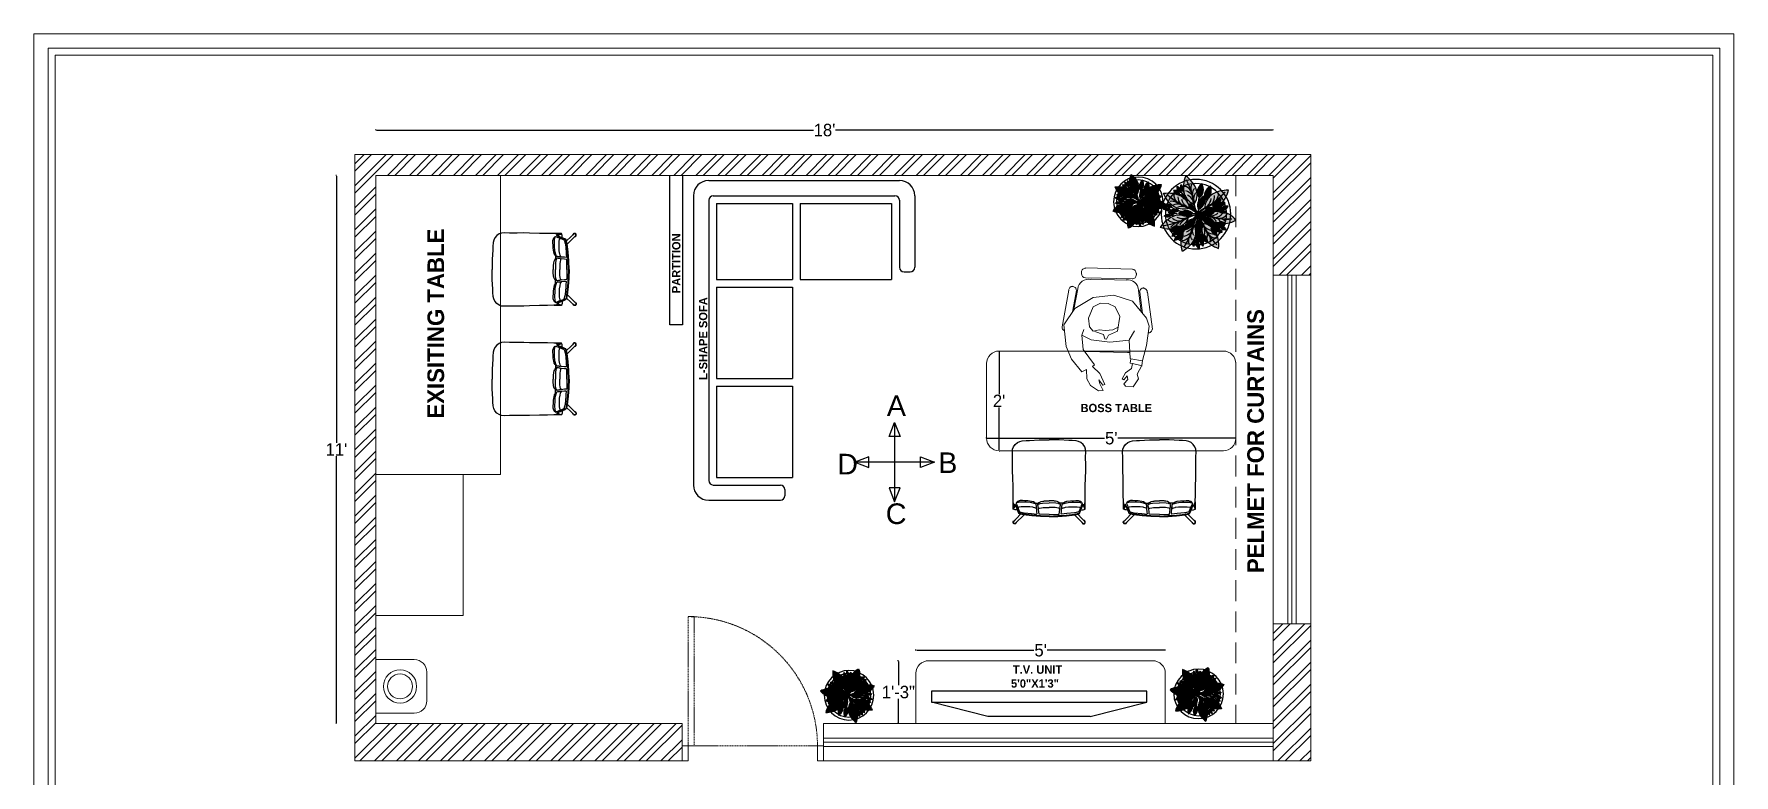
# Model space of a CAD drawing. Header units: inches. Extents: x 12792 to 19925, y -3298 to -817.
# Drawn here: x 15006.5 to 15415.6, y -2052.1 to -1873.6 of the extents above; entities that cross this region are included whole.
import ezdxf

# ---------------------------------------------------------------- set-up
doc = ezdxf.new("R2010")
doc.units = ezdxf.units.IN
doc.header["$MEASUREMENT"] = 0
for name, pattern in [('AUDIT_D_060311083008-3', [0]), ('DASHED2', [0.375, 0.25, -0.125]), ('HIDDEN', [0.375, 0.25, -0.125])]:
    doc.linetypes.add(name, pattern=pattern)
for name, color, linetype in [('A-DOOR', 251, 'AUDIT_D_060311083008-3'), ('A-Door-Frame', 1, 'Continuous'), ('A-Door-Swing', 8, 'HIDDEN'), ('line_cad-block.com', 250, 'Continuous'), ('M40-KOLTUKSUNGERI', 136, 'Continuous'), ('MESA', 7, 'Continuous'), ('PDF11_PDF_CH', 7, 'Continuous')]:
    doc.layers.add(name, color=color, linetype=linetype)
doc.layers.add('FURNI', color=140, linetype='Continuous', lineweight=18)
doc.layers.add('PDF9_TEXT', color=7, linetype='Continuous', true_color=0xdadada)
doc.styles.add('HEMI', font='stylu.ttf')
doc.styles.add('PDF Arial', font='arial.ttf')
doc.styles.get("Standard").update_dxf_attribs({"font": 'arial.ttf'})
doc.dimstyles.get("Standard").update_dxf_attribs({"dimtxt": 0.18, "dimasz": 0.18, "dimexe": 0.18, "dimexo": 0.0625, "dimgap": 0.09, "dimtad": 0, "dimtih": 1, "dimtoh": 1, "dimdec": 0, "dimzin": 0, "dimdsep": 46, "dimlunit": 4, "dimtxsty": 'Standard', "dimcen": 0.09, "dimadec": 0, "dimazin": 0, "dimtfac": 1, "dimtdec": 0, "dimtofl": 0, "dimtmove": 0, "dimatfit": 3, "dimfxl": 1, "dimtolj": 1, "dimtzin": 0, "dimarcsym": 0})

# ---------------------------------------------------------------- blocks, each defined once
blk = doc.blocks.new('yt')
at = {"ltscale": 7}
for p, q in [((3780.46, 271.64), (3783.91, 285.24)), ((3780.46, 247.03), (3783.91, 233.44))]:
    blk.add_line(p, q, dxfattribs=at)
blk.add_line((3780.46, 271.64), (3780.46, 247.03))
blk.add_lwpolyline([(3783.91, 233.44), (3783.91, 285.24), (3786.59, 285.24), (3786.59, 233.44)], close=True, dxfattribs=at)
blk = doc.blocks.new('wf')
at = {"layer": 'PDF11_PDF_CH', "lineweight": 5}
for points in [[(-7098.22, -1897.24), (-7098.22, -1897.58)], [(-7086.03, -1895.95), (-7097.27, -1896.23)], [(-7097.21, -1898.59), (-7085.97, -1898.31)], [(-7100.86, -1901.79), (-7102.04, -1910.67)], [(-7099.68, -1906.9), (-7099.01, -1901.73)], [(-7095.75, -1898.87), (-7087.27, -1898.64)], [(-7084.06, -1900.95), (-7083.16, -1906)], [(-7082.77, -1900.33), (-7082.94, -1900.39)], [(-7081.93, -1901.34), (-7080.35, -1910.11)], [(-7093.62, -1910.33), (-7092.49, -1910.84), (-7090.75, -1911.06), (-7089.23, -1910.84), (-7087.77, -1911.17), (-7086.87, -1910.11), (-7086.65, -1908.03), (-7087.77, -1905.33), (-7089.51, -1904.43), (-7091.42, -1904.49), (-7093.05, -1905.33), (-7094.18, -1907.63), (-7093.62, -1911.17), (-7091.48, -1912.13), (-7090.98, -1913.09), (-7090.58, -1913.03), (-7090.24, -1912.02), (-7088.17, -1911.23)], [(-7096.43, -1913.25), (-7097.72, -1911.12)], [(-7085.02, -1912.13), (-7085.52, -1910.78)], [(-7096.82, -1917.86), (-7099.63, -1918.31)], [(-7096.03, -1916.29), (-7086.03, -1916.06)], [(-7097.21, -1918.93), (-7099.57, -1919.49)]]:
    blk.add_lwpolyline(points, dxfattribs=at)
for points in [[(-7085.92, -1898.31, 0.414213), (-7084.96, -1897.3), (-7084.96, -1896.9)], [(-7098.95, -1901.8, 0.414213), (-7100.02, -1900.78), (-7099.85, -1900.78)], [(-7099.35, -1906.51), (-7098.67, -1901.34, -0.458817), (-7095.71, -1898.85)], [(-7082.83, -1906.51), (-7083.73, -1901.4, -0.414214), (-7082.78, -1900.39)], [(-7101.99, -1910.67, 0.414214), (-7100.98, -1911.62), (-7101.15, -1911.62)]]:
    blk.add_lwpolyline(points, format="xyb", dxfattribs=at)
blk.add_lwpolyline([(-7096.48, -1913.31), (-7091.82, -1913.87), (-7087.32, -1913.25), (-7085.02, -1912.13), (-7085.41, -1915.61), (-7088.11, -1919.27), (-7087.66, -1919.72), (-7089.4, -1921.4), (-7090.58, -1923.99), (-7090.08, -1924.16), (-7089.12, -1922.92), (-7089.35, -1923.87), (-7090.19, -1925.45), (-7089.06, -1925.56), (-7087.15, -1924.27), (-7086.25, -1922.69), (-7086.2, -1920.39), (-7085.07, -1920.95), (-7082.6, -1917.92), (-7081.31, -1914.88), (-7080.75, -1909.66), (-7083.39, -1905.72), (-7087.77, -1903.08), (-7092.77, -1902.52), (-7097.27, -1903.93), (-7100.58, -1908.03), (-7101.26, -1909.99), (-7100.64, -1914.66), (-7099.68, -1918.25), (-7099.52, -1919.43), (-7098.34, -1921.51), (-7098.67, -1922.69), (-7097.44, -1924.55), (-7095.53, -1924.44), (-7095.19, -1923.87), (-7096.14, -1922.81), (-7095.98, -1921.96), (-7095.19, -1922.92), (-7094.74, -1922.69), (-7095.53, -1921.18), (-7096.99, -1920.17), (-7097.21, -1918.93), (-7096.71, -1918.87), (-7096.88, -1917.81), (-7096.65, -1917.75)], close=True, dxfattribs=at)
for centre, radius, start, end in [((-7097.18, -1897.27), 0.983, 90.3735, 180.3735), ((-7097.18, -1897.6), 0.983, 180.9887, 270.9888), ((-7085.95, -1896.99), 0.983, 1.8072, 91.8073), ((-7099.83, -1901.82), 0.983, 91.192, 181.192), ((-7086.68, -1901.26), 2.61, 5.8667, 102.464), ((-7082.86, -1901.37), 0.983, 1.604, 91.604), ((-7081.28, -1910.19), 0.983, 295.8673, 1.5711), ((-7101.12, -1910.47), 1.15, 271.0278, 275.4764), ((-7096.12, -1912.33), 4.02, 263.3806, 271.247), ((-7086.11, -1912.1), 4.02, 271.5931, 275.6031)]:
    blk.add_arc(centre, radius, start, end, dxfattribs=at)
blk = doc.blocks.new('LEADCHAIR Executive 2014')
at = {"layer": 'line_cad-block.com', "color": 252, "true_color": 0x939598}
for points in [[(-239, 254), (-241, 256), (-243, 261), (-246, 264), (-249, 267), (-253, 268), (-257, 268), (-260, 267), (-264, 264), (-266, 261), (-267, 257), (-267, 253), (-266, 250), (-264, 246), (-260, 244), (-254, 240)], [(-186, 201), (-248, 262), (-251, 265), (-253, 265), (-256, 265), (-259, 265), (-262, 262), (-264, 260), (-265, 257), (-264, 254), (-264, 251), (-262, 249), (-241, 227), (-211, 196)], [(186, 201), (248, 262), (251, 265), (253, 265), (256, 265), (259, 265), (262, 262), (264, 260), (265, 257), (264, 254), (264, 251), (262, 249), (241, 227), (211, 196)], [(239, 254), (241, 256), (243, 261), (246, 264), (249, 267), (253, 268), (257, 268), (260, 267), (264, 264), (266, 261), (267, 257), (267, 253), (266, 250), (264, 246), (260, 244), (254, 240)], [(-256, 130), (-260, 128), (-262, 121), (-263, 116), (-265, 102), (-267, 55), (-267, -5), (-269, -78), (-270, -119), (-270, -168), (-270, -225), (-272, -265), (-270, -285), (-263, -303), (-251, -320), (-234, -334), (-217, -342), (-199, -346), (-170, -348), (-146, -350), (-73, -353), (0, -354)], [(-265, 159), (-265, 159), (-266, 159), (-266, 150), (-266, 142), (-266, 139), (-266, 104)], [(-263, 146), (-264, 146), (-264, 146), (-265, 145), (-265, 144), (-266, 131)], [(0, 214), (-64, 213), (-127, 208), (-190, 201), (-202, 199), (-211, 196), (-219, 194), (-223, 191), (-227, 184), (-247, 135), (-249, 131), (-251, 130), (-253, 131), (-255, 136), (-259, 147), (-262, 153), (-265, 159)], [(-234, 166), (-245, 164), (-252, 163), (-265, 159)], [(0, 210), (-63, 207), (-126, 203), (-190, 196), (-196, 195), (-204, 193), (-210, 192), (-216, 190), (-220, 188), (-223, 184), (-226, 176), (-245, 133), (-251, 124), (-253, 125), (-263, 146)], [(-98, 152), (-96, 152), (-93, 152), (-92, 152), (-93, 147), (-93, 143), (-94, 138), (-94, 134), (-95, 129), (-96, 124), (-96, 123), (-102, 120), (-107, 118), (-111, 116), (-128, 112), (-140, 110), (-170, 108), (-192, 107), (-204, 107), (-224, 108), (-229, 109), (-241, 113), (-244, 114), (-241, 121), (-237, 132), (-233, 142), (-232, 146), (-229, 151)], [(-92, 195), (-90, 194), (-89, 192), (-90, 180), (-92, 155), (-99, 151), (-106, 149), (-116, 146), (-120, 145), (-142, 142), (-168, 141), (-190, 141), (-206, 142), (-224, 145), (-230, 146), (-230, 147), (-228, 153), (-221, 173), (-219, 176), (-217, 178), (-210, 181), (-199, 184), (-193, 185), (-186, 187), (-130, 192), (-111, 193), (-92, 195)], [(-71, 153), (-76, 153), (-79, 152), (-80, 152), (-80, 149), (-81, 144), (-82, 136), (-83, 130), (-84, 124), (-67, 117), (-50, 115), (0, 113)], [(0, 198), (-74, 197), (-74, 195), (-75, 193), (-76, 181), (-79, 156), (-78, 155), (-76, 154), (-71, 152), (-57, 148), (-44, 147), (-25, 146), (0, 146)], [(0, 214), (64, 213), (127, 208), (190, 201), (202, 199), (211, 196), (219, 194), (223, 191), (227, 184), (247, 135), (249, 131), (251, 130), (253, 131), (255, 136), (259, 147), (262, 153), (265, 159)], [(0, 210), (63, 207), (126, 203), (190, 196), (196, 195), (204, 193), (210, 192), (216, 190), (220, 188), (223, 184), (226, 176), (245, 133), (251, 124), (253, 125), (263, 146)], [(0, 198), (74, 197), (74, 195), (75, 193), (76, 181), (79, 156), (78, 155), (76, 154), (71, 152), (57, 148), (44, 147), (25, 146), (0, 146)], [(71, 153), (76, 153), (79, 152), (80, 152), (80, 149), (81, 144), (82, 136), (83, 130), (84, 124), (67, 117), (50, 115), (0, 113)], [(256, 130), (260, 128), (262, 121), (263, 116), (265, 102), (267, 55), (267, -5), (269, -78), (270, -119), (270, -168), (270, -225), (272, -265), (270, -285), (263, -303), (251, -320), (234, -334), (217, -342), (199, -346), (170, -348), (146, -350), (73, -353), (0, -354)], [(92, 195), (90, 194), (89, 192), (90, 180), (92, 155), (99, 151), (106, 149), (116, 146), (120, 145), (142, 142), (168, 141), (190, 141), (206, 142), (224, 145), (230, 146), (230, 147), (228, 153), (221, 173), (219, 176), (217, 178), (210, 181), (199, 184), (193, 185), (186, 187), (130, 192), (111, 193), (92, 195)], [(98, 152), (96, 152), (93, 152), (92, 152), (93, 147), (93, 143), (94, 138), (94, 134), (95, 129), (96, 124), (96, 123), (102, 120), (107, 118), (111, 116), (128, 112), (140, 110), (170, 108), (192, 107), (204, 107), (224, 108), (229, 109), (241, 113), (244, 114), (241, 121), (237, 132), (233, 142), (232, 146), (229, 151)], [(234, 166), (245, 164), (252, 163), (265, 159)], [(263, 146), (264, 146), (264, 146), (265, 145), (265, 144), (266, 131)], [(265, 159), (265, 159), (266, 159), (266, 150), (266, 142), (266, 139), (266, 104)], [(-96, 123), (-99, 119), (-107, 112), (-117, 105), (-131, 101), (-157, 98), (-180, 97), (-198, 95), (-214, 95), (-221, 97), (-227, 99), (-233, 101), (-237, 105), (-240, 108), (-242, 112), (-243, 113)], [(-102, 115), (-89, 115)], [(-89, 115), (-86, 115), (-81, 114), (-73, 111)], [(-84, 124), (-73, 110), (-68, 107), (-60, 103), (-48, 100), (-39, 99), (-34, 98), (0, 98)], [(84, 124), (73, 110), (68, 107), (60, 103), (48, 100), (39, 99), (34, 98), (0, 98)], [(89, 115), (86, 115), (81, 114), (73, 111)], [(102, 115), (89, 115)], [(96, 123), (99, 119), (107, 112), (117, 105), (131, 101), (157, 98), (180, 97), (198, 95), (214, 95), (221, 97), (227, 99), (233, 101), (237, 105), (240, 108), (242, 112), (243, 113)]]:
    blk.add_lwpolyline(points, dxfattribs=at)
blk = doc.blocks.new('folha Ant')
at = {"layer": 'MESA', "ltscale": 0.8}
h = blk.add_hatch(color=35, dxfattribs=at)
h.dxf.hatch_style = 1
h.set_gradient(color1=(179, 116, 77), color2=(114, 74, 49), one_color=1, tint=0.32, name='CURVED')
h.paths.add_polyline_path([(0.05, 0), (0.049, 0.006, 0.033108), (0, 0, 0.809082), (0.002, -0.006, -0.032777)])
h.paths.add_polyline_path([(0.097, 0.005, 0.033108), (0.049, 0.006), (0.05, 0, -0.032777), (0.098, -0.001), (0.095, 0.003)])
h = blk.add_hatch(color=85, dxfattribs=at)
h.dxf.hatch_style = 1
h.set_gradient(color1=(103, 159, 96), color2=(52, 80, 48), one_color=1, tint=0.25)
h.paths.add_polyline_path([(0.353, 0.007, -0.09675), (0.099, 0.007, 0.007527), (0.095, 0.003, 0.014292), (0.102, -0.005, 0.086654)])
h = blk.add_hatch(color=85, dxfattribs=at)
h.dxf.hatch_style = 1
h.set_gradient(color1=(103, 159, 96), color2=(179, 207, 175), one_color=1, tint=0.75, name='INVCURVED')
h.paths.add_polyline_path([(0.227, 0.068, 0.199512), (0.099, 0.007, 0.09675), (0.353, 0.007, -0.086654), (0.102, -0.005, 0.192489), (0.227, -0.062, 0.158608), (0.395, 0.003, 0.158608)])
blk.add_lwpolyline([(0.098, -0.001), (0.095, 0.003), (0.097, 0.005, 0.066288), (0, 0, 0.809082), (0.002, -0.006, -0.065625)], format="xyb", close=True, dxfattribs=at)
for centre, radius, start, end in [((0.236, -0.116), 0.184, 92.9121, 139.7695), ((0.236, 0.122), 0.184, 220.2305, 267.0879), ((0.224, 0.658), 0.664, 259.119, 281.2235), ((0.191, 0.72), 0.731, 263.0097, 282.8199), ((0.114, 0.119), 0.119, 277.6411, 318.482), ((0.151, 0.101), 0.113, 290.5634, 330.4539), ((0.211, -0.224), 0.292, 50.9055, 86.9554), ((0.211, 0.229), 0.292, 273.0446, 309.0945), ((0.212, 0.088), 0.0955, 283.0013, 333.1911), ((0.113, -0.124), 0.121, 41.7528, 70.1061), ((0.185, -0.082), 0.0727, 27.7376, 79.2347), ((0.238, -0.1), 0.0902, 48.8027, 88.011)]:
    blk.add_arc(centre, radius, start, end, dxfattribs=at)
blk = doc.blocks.new('arvore L')
at = {"layer": 'MESA', "ltscale": 0.8}
for radius in [0.35, 0.308]:
    blk.add_circle((-0.017, -0.012), radius, dxfattribs=at)
at = {"layer": 'MESA'}
for p, rotation in [((-0.004, -0.003), 111.8634939329908), ((-0.002, -0.012), 159.7023978146412), ((-0.002, -0.022), 210.0932896211622)]:
    blk.add_blockref('folha Ant', p, dxfattribs=dict(at, rotation=rotation))
at = {"layer": 'MESA', "xscale": -1}
for p, rotation in [((-0.004, 0.001), 237.4553048776787), ((-0.007, -0.019), 73.74235818062448), ((-0.004, -0.015), 143.2116612097536), ((-0.005, -0.016), 189.5771815307885)]:
    blk.add_blockref('folha Ant', p, dxfattribs=dict(at, rotation=rotation))
at = {"layer": 'MESA'}
for p, xscale, yscale, zscale, rotation in [((-0.141, 0.103), -0.3672988726103232, 0.3672988726103199, 0.3672988726103326, 340.1667721222815), ((-0.189, 0.145), 0.2372171158460308, 0.2372171158460308, 0.2372171158460308, 134.9461414081513), ((-0.165, 0.186), 0.2372171158460308, 0.2372171158460308, 0.2372171158460308, 134.9461414081513), ((-0.114, 0.085), -0.3672988726103342, 0.3672988726103199, 0.3672988726103326, 310.6576809262878), ((-0.144, 0.161), -0.2372171158460326, 0.2372171158460219, 0.2372171158460402, 288.8725787810177), ((-0.023, 0.221), 0.2372171158460145, 0.2372171158460145, 0.2372171158460145, 100.7442899234288), ((-0.007, -0.003), 0.4722192998870434, 0.4722192998870434, 0.4722192998870434, 78.95918777814884), ((-0.013, 0.129), 0.367298872610303, 0.367298872610303, 0.367298872610303, 78.9591877781593), ((-0.011, 0.246), -0.2372171158460138, 0.2372171158460219, 0.2372171158460402, 254.6707272962989), ((0.005, 0.158), 0.3672988726102984, 0.3672988726102984, 0.3672988726102984, 49.45009658216959), ((0.028, 0.219), -0.2372171158460138, 0.2372171158460219, 0.2372171158460402, 254.6707272962989), ((0.119, 0.078), -0.3672988726103297, 0.3672988726103199, 0.3672988726103326, 240.0025576387842), ((0.168, 0.119), 0.2372171158460773, 0.2372171158460773, 0.2372171158460773, 34.78192692463861), ((-0.244, -0.003), 0.2372171158460885, 0.2372171158460885, 0.2372171158460885, 173.1881796188063), ((-0.006, -0.016), 0.4722192998870134, 0.4722192998870134, 0.4722192998870134, 181.8145453364702), ((-0.009, -0.003), 0.4722192998870449, 0.4722192998870449, 0.4722192998870449, 127.7597565182155), ((-0.021, -0.021), -0.3672988726102771, 0.3672988726103199, 0.3672988726103326, 210.4934664427891), ((-0.024, 0.011), 0.3672988726102808, 0.3672988726102808, 0.3672988726102808, 341.2516722292817), ((0.047, 0.041), 0.2372171158460773, 0.2372171158460773, 0.2372171158460773, 34.78192692463861), ((0.081, 0.012), 0.2372171158460773, 0.2372171158460773, 0.2372171158460773, 34.78192692463861), ((0.082, -0.001), -0.2372171158460231, 0.2372171158460219, 0.2372171158460402, 156.9632117474216), ((0.097, 0.052), -0.3672988726102771, 0.3672988726103199, 0.3672988726103326, 210.4934664427891), ((0.187, 0.073), -0.237217115846069, 0.2372171158460219, 0.2372171158460402, 188.7083642975025), ((0.206, 0.092), 0.2372171158460773, 0.2372171158460773, 0.2372171158460773, 34.78192692463861), ((-0.251, -0.051), 0.2372171158460153, 0.2372171158460153, 0.2372171158460153, 190.4360105724469), ((-0.241, -0.068), 0.237217115846034, 0.237217115846034, 0.237217115846034, 209.7732768087272), ((-0.205, -0.016), 0.2372171158460153, 0.2372171158460153, 0.2372171158460153, 190.4360105724469), ((-0.164, -0.041), 0.2372171158460153, 0.2372171158460153, 0.2372171158460153, 190.4360105724469), ((-0.102, -0.144), -0.2372171158460388, 0.2372171158460219, 0.2372171158460402, 51.68033384933957), ((-0.024, -0.042), -0.2372171158460388, 0.2372171158460219, 0.2372171158460402, 51.68033384933957), ((-0.005, -0.017), -0.4722192998870682, 0.4722192998870582, 0.4722192998870366, 110.7618316866297), ((0.008, -0.136), -0.4722192998870255, 0.4722192998870582, 0.4722192998870366, 100.6603657106226), ((0.064, -0.118), -0.4722192998870682, 0.4722192998870582, 0.4722192998870366, 110.7618316866297), ((0.055, -0.037), -0.2372171158460231, 0.2372171158460219, 0.2372171158460402, 156.9632117474216), ((0.106, -0.037), 0.3672988726102808, 0.3672988726102808, 0.3672988726102808, 341.2516722292817), ((0.133, -0.058), 0.3672988726103005, 0.3672988726103005, 0.3672988726103005, 311.7425810332929), ((0.189, -0.089), -0.2372171158460231, 0.2372171158460219, 0.2372171158460402, 156.9632117474216), ((0.198, -0.039), 0.2372171158460078, 0.2372171158460078, 0.2372171158460078, 3.036774374557309), ((0.221, -0.054), -0.2372171158460231, 0.2372171158460219, 0.2372171158460402, 156.9632117474216), ((-0.162, -0.2), -0.2372171158460624, 0.2372171158460219, 0.2372171158460402, 32.34306761306672), ((-0.151, -0.216), -0.2372171158460388, 0.2372171158460219, 0.2372171158460402, 51.68033384933957), ((-0.135, -0.221), -0.2372171158460438, 0.2372171158460219, 0.2372171158460402, 68.92816480300668)]:
    blk.add_blockref('folha Ant', p, dxfattribs=dict(at, xscale=xscale, yscale=yscale, zscale=zscale, rotation=rotation))
blk = doc.blocks.new('*D67')
at = {"color": 0, "lineweight": -2, "transparency": 16777216}
for p, q in [((15238.73, -1949.96), (15238.91, -1949.96)), ((15238.73, -1973.96), (15238.91, -1973.96))]:
    blk.add_line(p, q, dxfattribs=at)
at = {"color": 5, "lineweight": -2, "transparency": 16777216}
for p, q in [((15238.73, -1950.14), (15238.73, -1960.34)), ((15238.73, -1973.78), (15238.73, -1963.58))]:
    blk.add_line(p, q, dxfattribs=at)
at = {"color": 5, "transparency": 16777216}
for points in [[(15238.7, -1950.14), (15238.76, -1950.14), (15238.73, -1949.96)], [(15238.7, -1973.78), (15238.76, -1973.78), (15238.73, -1973.96)]]:
    blk.add_solid(points, dxfattribs=at)
at = {"layer": 'Defpoints', "color": 0, "transparency": 16777216}
for p in [(15238.73, -1949.96), (15238.73, -1973.96), (15238.73, -1973.96)]:
    blk.add_point(p, dxfattribs=at)
at = {"color": 5, "lineweight": 5, "transparency": 16777216, "insert": (15238.73, -1961.96), "char_height": 3, "attachment_point": 5, "style": 'HEMI'}
blk.add_mtext("\\A1;2'", dxfattribs=at)
blk = doc.blocks.new('*D68')
at = {"color": 0, "lineweight": -2, "transparency": 16777216}
for p, q in [((15235.73, -1970.96), (15235.73, -1970.78)), ((15295.73, -1970.96), (15295.73, -1970.78))]:
    blk.add_line(p, q, dxfattribs=at)
at = {"color": 5, "lineweight": -2, "transparency": 16777216}
for p, q in [((15235.91, -1970.96), (15264.12, -1970.96)), ((15295.55, -1970.96), (15267.33, -1970.96))]:
    blk.add_line(p, q, dxfattribs=at)
at = {"color": 5, "transparency": 16777216}
for points in [[(15235.91, -1970.93), (15235.91, -1970.99), (15235.73, -1970.96)], [(15295.55, -1970.93), (15295.55, -1970.99), (15295.73, -1970.96)]]:
    blk.add_solid(points, dxfattribs=at)
at = {"layer": 'Defpoints', "color": 0, "transparency": 16777216}
for p in [(15235.73, -1970.96), (15295.73, -1970.96), (15295.73, -1970.96)]:
    blk.add_point(p, dxfattribs=at)
at = {"color": 5, "lineweight": 5, "transparency": 16777216, "insert": (15265.73, -1970.96), "char_height": 3, "attachment_point": 5, "style": 'HEMI'}
blk.add_mtext("\\A1;5'", dxfattribs=at)
blk = doc.blocks.new('*D69')
at = {"color": 0, "lineweight": -2, "transparency": 16777216}
for p, q in [((15079.3, -1907.65), (15079.09, -1907.65)), ((15079.3, -2039.65), (15079.09, -2039.65))]:
    blk.add_line(p, q, dxfattribs=at)
at = {"color": 5, "lineweight": -2, "transparency": 16777216}
for p, q in [((15079.27, -1907.83), (15079.27, -1972.04)), ((15079.27, -2039.47), (15079.27, -1975.25))]:
    blk.add_line(p, q, dxfattribs=at)
at = {"color": 5, "transparency": 16777216}
for points in [[(15079.24, -1907.83), (15079.3, -1907.83), (15079.27, -1907.65)], [(15079.24, -2039.47), (15079.3, -2039.47), (15079.27, -2039.65)]]:
    blk.add_solid(points, dxfattribs=at)
at = {"layer": 'Defpoints', "color": 0, "transparency": 16777216}
for p in [(15088.73, -1907.65), (15079.27, -2039.65), (15088.73, -2039.65)]:
    blk.add_point(p, dxfattribs=at)
at = {"color": 5, "lineweight": 5, "transparency": 16777216, "insert": (15079.27, -1973.65), "char_height": 3, "attachment_point": 5, "style": 'HEMI'}
blk.add_mtext("\\A1;11'", dxfattribs=at)
blk = doc.blocks.new('*D70')
at = {"color": 0, "lineweight": -2, "transparency": 16777216}
for p, q in [((15088.73, -1896.8), (15088.73, -1896.58)), ((15304.73, -1896.8), (15304.73, -1896.58))]:
    blk.add_line(p, q, dxfattribs=at)
at = {"color": 5, "lineweight": -2, "transparency": 16777216}
for p, q in [((15088.91, -1896.76), (15194.11, -1896.76)), ((15304.55, -1896.76), (15199.35, -1896.76))]:
    blk.add_line(p, q, dxfattribs=at)
at = {"color": 5, "transparency": 16777216}
for points in [[(15088.91, -1896.73), (15088.91, -1896.79), (15088.73, -1896.76)], [(15304.55, -1896.73), (15304.55, -1896.79), (15304.73, -1896.76)]]:
    blk.add_solid(points, dxfattribs=at)
at = {"layer": 'Defpoints', "color": 0, "transparency": 16777216}
for p in [(15304.73, -1896.76), (15088.73, -1907.65), (15304.73, -1907.65)]:
    blk.add_point(p, dxfattribs=at)
at = {"color": 5, "lineweight": 5, "transparency": 16777216, "insert": (15196.73, -1896.76), "char_height": 3, "attachment_point": 5, "style": 'HEMI'}
blk.add_mtext("\\A1;18'", dxfattribs=at)
blk = doc.blocks.new('*U1')
at = {"layer": 'A-Door-Frame', "lineweight": 5}
for p, q in [((0, -100), (0, 0)), ((942, -100), (942, 0))]:
    blk.add_line(p, q, dxfattribs=at)
for points in [[(0, -100), (40, -100), (40, 0), (0, 0)], [(942, -100), (902, -100), (902, 0), (942, 0)]]:
    blk.add_lwpolyline(points, dxfattribs=at)
at = {"layer": 'A-Door-Swing', "linetype": 'DASHED2', "lineweight": 5}
blk.add_line((48, 0), (909, 0), dxfattribs=at)
blk.add_lwpolyline([(40, 0), (40, 862), (80, 862), (80, 0)], close=True, dxfattribs=at)
blk.add_arc((40, 0), 862, 360, 90, dxfattribs=at)
blk = doc.blocks.new('oiuhygtfd')
at = {"layer": 'M40-KOLTUKSUNGERI', "color": 43, "linetype": 'Continuous'}
for p, q in [((17209.7, -2100.39), (17255.61, -2100.39)), ((17206.04, -2104.06), (17206.04, -2173.72)), ((17209.7, -2105.16), (17209.7, -2172.62)), ((17210.8, -2104.06), (17254.51, -2104.06)), ((17211.54, -2105.89), (17229.87, -2105.89)), ((17211.54, -2105.89), (17211.54, -2124.22)), ((17229.87, -2105.89), (17229.87, -2124.22)), ((17231.7, -2105.89), (17231.7, -2124.22)), ((17231.7, -2105.89), (17253.7, -2105.89)), ((17253.7, -2105.89), (17253.7, -2124.22)), ((17255.61, -2105.16), (17255.61, -2121.29)), ((17259.27, -2104.06), (17259.27, -2121.29)), ((17256.71, -2122.39), (17258.17, -2122.39)), ((17211.54, -2124.22), (17229.87, -2124.22)), ((17211.54, -2126.06), (17211.54, -2148.06)), ((17211.54, -2126.06), (17229.87, -2126.06)), ((17229.87, -2126.06), (17229.87, -2148.06)), ((17231.7, -2124.22), (17253.7, -2124.22)), ((17211.54, -2148.06), (17229.87, -2148.06)), ((17211.54, -2149.89), (17211.54, -2171.89)), ((17211.54, -2149.89), (17229.87, -2149.89)), ((17229.87, -2149.89), (17229.87, -2171.89)), ((17211.54, -2171.89), (17229.87, -2171.89)), ((17210.8, -2173.72), (17226.94, -2173.72)), ((17228.04, -2174.82), (17228.04, -2176.29)), ((17209.7, -2177.39), (17226.94, -2177.39))]:
    blk.add_line(p, q, dxfattribs=at)
for centre, radius, start, end in [((17209.7, -2104.06), 3.67, 90, 180), ((17255.61, -2104.06), 3.67, 0, 90), ((17210.8, -2105.16), 1.1, 90, 180), ((17254.51, -2105.16), 1.1, 0, 90), ((17256.71, -2121.29), 1.1, 180, 270), ((17258.17, -2121.29), 1.1, 270, 0), ((17209.7, -2173.72), 3.67, 180, 270), ((17210.8, -2172.62), 1.1, 180, 270), ((17226.94, -2174.82), 1.1, 0, 90), ((17226.94, -2176.29), 1.1, 270, 0)]:
    blk.add_arc(centre, radius, start, end, dxfattribs=at)
blk = doc.blocks.new('*D71')
at = {"color": 0, "lineweight": -2, "transparency": 16777216}
for p, q in [((15218.74, -2022.05), (15218.74, -2021.83)), ((15278.74, -2022.05), (15278.74, -2021.83))]:
    blk.add_line(p, q, dxfattribs=at)
at = {"color": 5, "lineweight": -2, "transparency": 16777216}
for p, q in [((15218.92, -2022.01), (15247.14, -2022.01)), ((15278.56, -2022.01), (15250.34, -2022.01))]:
    blk.add_line(p, q, dxfattribs=at)
at = {"color": 5, "transparency": 16777216}
for points in [[(15218.92, -2021.98), (15218.92, -2022.04), (15218.74, -2022.01)], [(15278.56, -2021.98), (15278.56, -2022.04), (15278.74, -2022.01)]]:
    blk.add_solid(points, dxfattribs=at)
at = {"layer": 'Defpoints', "color": 0, "transparency": 16777216}
for p in [(15278.74, -2022.01), (15218.74, -2027.53), (15278.74, -2027.53)]:
    blk.add_point(p, dxfattribs=at)
at = {"color": 5, "transparency": 16777216, "insert": (15248.74, -2022.01), "char_height": 3, "attachment_point": 5, "style": 'HEMI'}
blk.add_mtext("\\A1;5'", dxfattribs=at)
blk = doc.blocks.new('*D72')
at = {"color": 0, "lineweight": -2, "transparency": 16777216}
for p, q in [((15214.54, -2024.53), (15214.32, -2024.53)), ((15214.54, -2039.65), (15214.32, -2039.65))]:
    blk.add_line(p, q, dxfattribs=at)
at = {"color": 5, "lineweight": -2, "transparency": 16777216}
for p, q in [((15214.5, -2024.71), (15214.5, -2030.44)), ((15214.5, -2039.47), (15214.5, -2033.73))]:
    blk.add_line(p, q, dxfattribs=at)
at = {"color": 5, "transparency": 16777216}
for points in [[(15214.47, -2024.71), (15214.53, -2024.71), (15214.5, -2024.53)], [(15214.47, -2039.47), (15214.53, -2039.47), (15214.5, -2039.65)]]:
    blk.add_solid(points, dxfattribs=at)
at = {"layer": 'Defpoints', "color": 0, "transparency": 16777216}
for p in [(15221.74, -2024.53), (15214.5, -2039.65), (15221.74, -2039.65)]:
    blk.add_point(p, dxfattribs=at)
at = {"color": 5, "transparency": 16777216, "insert": (15214.5, -2032.09), "char_height": 3, "attachment_point": 5, "style": 'HEMI'}
blk.add_mtext('\\A1;1\'-3"', dxfattribs=at)
blk = doc.blocks.new('RGE')
for p, q in [((13927.49, 4640.67), (13927.49, 4613.06)), ((13941.3, 4626.86), (13913.68, 4626.86))]:
    blk.add_line(p, q)
for points in [[(13927.49, 4640.67), (13929.37, 4635.81), (13927.49, 4635.81), (13925.61, 4635.81)], [(13913.68, 4626.86), (13918.54, 4624.98), (13918.54, 4626.86), (13918.54, 4628.74)], [(13941.3, 4626.86), (13936.44, 4624.98), (13936.44, 4626.86), (13936.44, 4628.74)], [(13927.49, 4613.06), (13929.37, 4617.92), (13927.49, 4617.92), (13925.61, 4617.92)]]:
    blk.add_lwpolyline(points, close=True)
at = {"layer": 'PDF9_TEXT', "color": 240, "true_color": 0xe90039, "char_height": 7.1792, "attachment_point": 7, "style": 'PDF Arial'}
for s, insert in [('{\\C256;\\c0;A}', (13924.75, 4642.89)), ('{\\C256;\\c0;D}', (13907.48, 4622.58)), ('{\\C256;\\c0;B}', (13942.63, 4623.07)), ('{\\C256;\\c0;C}', (13924.39, 4605.21))]:
    blk.add_mtext(s, dxfattribs=dict(at, insert=insert))

msp = doc.modelspace()

# ---------------------------------------------------------------- hatches: boundary and pattern name
at = {"true_color": 0xf27172}
h = msp.add_hatch(dxfattribs=at)
h.set_pattern_fill('ANSI32', color=11, scale=10)
h.set_pattern_definition([(45, (-1670.6105, 549.3718), (-2.6516504, 2.6516504), []), (45, (-1668.8428, 549.3718), (-2.6516504, 2.6516504), [])])
h.paths.add_polyline_path([(15162.46, -2039.65), (15088.73, -2039.65), (15088.73, -1907.65), (15304.73, -1907.65), (15304.73, -1931.65), (15313.73, -1931.65), (15313.73, -1902.65), (15083.73, -1902.65), (15083.73, -2048.65), (15162.46, -2048.65)])
h.paths.add_polyline_path([(15313.73, -2015.65), (15304.73, -2015.65), (15304.73, -2048.65), (15313.73, -2048.65)], flags=17)

# ---------------------------------------------------------------- linework, layer by layer
for p, q in [((15159.54, -1943.65), (15159.54, -1907.65)), ((15162.54, -1907.65), (15162.54, -1943.65)), ((15162.54, -1943.65), (15159.54, -1943.65))]:
    msp.add_line(p, q)
at = {"linetype": 'DASHED2', "lineweight": 5, "ltscale": 20}
msp.add_line((15295.73, -1907.65), (15295.73, -2039.65), dxfattribs=at)
at = {"color": 152, "lineweight": 5, "true_color": 0x2776bb}
for p, q in [((15304.73, -1931.65), (15313.73, -1931.65)), ((15308.23, -1931.65), (15308.23, -2015.65)), ((15309.23, -1931.65), (15309.23, -2015.65)), ((15310.23, -1931.65), (15310.23, -2015.65)), ((15304.73, -2015.65), (15313.73, -2015.65)), ((15196.46, -2043.15), (15304.73, -2043.15)), ((15196.46, -2044.15), (15304.73, -2044.15)), ((15196.46, -2045.15), (15304.73, -2045.15))]:
    msp.add_line(p, q, dxfattribs=at)
at = {"lineweight": 5}
for p, q in [((15304.73, -1931.65), (15313.73, -1931.65)), ((15196.46, -2039.65), (15304.73, -2039.65)), ((15196.46, -2048.65), (15196.46, -2039.65)), ((15196.46, -2048.65), (15313.73, -2048.65))]:
    msp.add_line(p, q, dxfattribs=at)
msp.add_lwpolyline([(15313.73, -2048.65), (15313.73, -1902.65), (15083.73, -1902.65), (15083.73, -2048.65), (15162.46, -2048.65), (15162.46, -2039.65), (15088.73, -2039.65), (15088.73, -1907.65), (15304.73, -1907.65), (15304.73, -2048.65)], dxfattribs=at)
for points in [[(15118.73, -1979.65), (15088.73, -1979.65), (15088.73, -1907.65), (15118.73, -1907.65)], [(15109.73, -1979.65), (15088.73, -1979.65), (15088.73, -2013.65), (15109.73, -2013.65)]]:
    msp.add_lwpolyline(points, close=True, dxfattribs=at)
at = {"color": 18, "lineweight": 5, "true_color": 0x000000}
msp.add_lwpolyline([(15295.73, -1970.96), (15295.73, -1952.96, 0.414214), (15292.73, -1949.96), (15238.73, -1949.96, 0.414214), (15235.73, -1952.96), (15235.73, -1970.96, 0.414214), (15238.73, -1973.96), (15292.73, -1973.96, 0.414214)], format="xyb", close=True, dxfattribs=at)
at = {"lineweight": 5}
msp.add_lwpolyline([(15101.01, -2027.27), (15101.01, -2034.17, -0.414214), (15098.01, -2037.17), (15088.73, -2037.17), (15088.73, -2024.27), (15098.01, -2024.27, -0.414214)], format="xyb", close=True, dxfattribs=at)
at = {"lineweight": 5, "ltscale": 7}
msp.add_lwpolyline([(15218.74, -2039.65), (15278.74, -2039.65), (15278.74, -2027.53, 0.414214), (15275.74, -2024.53), (15221.74, -2024.53, 0.414214), (15218.74, -2027.53)], format="xyb", close=True, dxfattribs=at)
at = {"lineweight": 5}
for radius in [4, 3]:
    msp.add_circle((15094.57, -2030.72), radius, dxfattribs=at)
at = {"layer": 'FURNI', "color": 18, "true_color": 0x000000}
for points in [[(15006.48, -2446.13), (15006.48, -1873.61), (15415.6, -1873.61), (15415.6, -2446.13)], [(15009.89, -2442.72), (15009.89, -1877.02), (15412.2, -1877.02), (15412.2, -2442.72)], [(15011.59, -2441.02), (15011.59, -1878.72), (15410.49, -1878.72), (15410.49, -2441.02)]]:
    msp.add_lwpolyline(points, close=True, dxfattribs=at)

# ---------------------------------------------------------------- block references
at = {"lineweight": 5}
msp.add_blockref('oiuhygtfd', (-2040.84, 191.5), dxfattribs=at)
at = {"color": 18, "lineweight": 5, "true_color": 0x000000, "xscale": 0.03255662233685245, "yscale": 0.03255662233685245, "zscale": 0.03255662233685245}
for p, rotation in [((15128.27, -1930.32), 270.0354695677137), ((15128.27, -1956.7), 270.0354695677137), ((15250.79, -1982.86), 180.0354695677137), ((15277.32, -1982.86), 180.0354695677137)]:
    msp.add_blockref('LEADCHAIR Executive 2014', p, dxfattribs=dict(at, rotation=rotation))
at = {"color": 18, "lineweight": 5, "true_color": 0x000000, "xscale": -1}
msp.add_blockref('wf', (8173.6, -33.99), dxfattribs=at)
at = {"xscale": 0.6916268008371703, "yscale": 0.6916268008371703, "zscale": 0.6916268008371703}
msp.add_blockref('RGE', (5580.98, -5176.77), dxfattribs=at)
at = {"lineweight": 5, "xscale": -1, "rotation": 270}
msp.add_blockref('yt', (14989.04, -5818.43), dxfattribs=at)
at = {"layer": 'A-DOOR', "lineweight": 5, "xscale": 0.03611111111109516, "yscale": 0.03611111111109516, "zscale": 0.03611111111109516}
msp.add_blockref('*U1', (15162.46, -2045.04), dxfattribs=at)
at = {"layer": 'MESA', "lineweight": 5, "rotation": 180}
for p, xscale, yscale, zscale in [((15272.53, -1914.22), -17.03497827241943, 17.03497827241943, 17.03497827241943), ((15286.53, -1917.29), -23.93464534848868, 23.93464534848868, 23.93464534848868)]:
    msp.add_blockref('arvore L', p, dxfattribs=dict(at, xscale=xscale, yscale=yscale, zscale=zscale))
at = {"layer": 'MESA', "lineweight": 5, "xscale": -17.03497827241943, "yscale": 17.03497827241943, "zscale": 17.03497827241943}
for p in [(15202.33, -2032.64), (15286.46, -2032.31)]:
    msp.add_blockref('arvore L', p, dxfattribs=at)

# ---------------------------------------------------------------- texts
at = {"color": 152, "lineweight": 5, "true_color": 0x2776bb, "attachment_point": 1, "style": 'HEMI'}
for s, insert, char_height, width, rotation in [('{\\fStylus BT|b1|i0|c0|p34;EXISITING TABLE}', (15101.17, -1966.23), 4, 106.8964, 89.9906), ('{\\fStylus BT|b1|i0|c0|p34;PARTITION}', (15160.05, -1936.04), 2, 106.8964, 89.9906), ('{\\fStylus BT|b1|i0|c0|p34;L-SHAPE SOFA}', (15166.51, -1956.91), 2, 36.6839, 89.9906), ('{\\fStylus BT|b1|i0|c0|p34;PELMET FOR CURTAINS}', (15298.46, -2003.44), 4, 106.8964, 89.9906), ('{\\fStylus BT|b1|i0|c0|p34;BOSS TABLE}', (15258.34, -1962.67), 2, 36.6839, 359.9906), ('\\pxi-3,l4,qc,t4;{\\fStylus BT|b1|i0|c0|p34;T.V.^IUNIT\\P\\pi0,l0,tz; 5\'0"X1\'3"}', (15228.66, -2025.67), 2, 36.6839, 359.9906)]:
    msp.add_mtext(s, dxfattribs=dict(at, insert=insert, char_height=char_height, width=width, rotation=rotation))

# ---------------------------------------------------------------- dimensions: what is measured, and where the dimension line sits
at = {"lineweight": 5}
for base, p1, p2, picture, middle in [((15304.73, -1896.76), (15088.73, -1907.65), (15304.73, -1907.65), '*D70', (15196.73, -1896.76)), ((15295.73, -1970.96), (15235.73, -1970.96), (15295.73, -1970.96), '*D68', (15265.73, -1970.96))]:
    dim = msp.add_linear_dim(base=base, p1=p1, p2=p2, dimstyle='Standard', override={"dimtxt": 3, "dimtxsty": 'HEMI', "dimclrd": 5, "dimclrt": 5, "dimfxl": 0.03937, "dimfxlon": 1, "dimarcsym": 1}, dxfattribs=at)
    dim.commit()
    dim.dimension.update_dxf_attribs({"geometry": picture, "text_midpoint": middle})
for base, p1, p2, picture, middle in [((15079.27, -2039.65), (15088.73, -1907.65), (15088.73, -2039.65), '*D69', (15079.27, -1973.65)), ((15238.73, -1973.96), (15238.73, -1949.96), (15238.73, -1973.96), '*D67', (15238.73, -1961.96))]:
    dim = msp.add_linear_dim(base=base, p1=p1, p2=p2, angle=90, dimstyle='Standard', override={"dimtxt": 3, "dimtxsty": 'HEMI', "dimclrd": 5, "dimclrt": 5, "dimfxl": 0.03937, "dimfxlon": 1, "dimarcsym": 1}, dxfattribs=at)
    dim.commit()
    dim.dimension.update_dxf_attribs({"geometry": picture, "text_midpoint": middle})
dim = msp.add_linear_dim(base=(15278.74, -2022.01), p1=(15218.74, -2027.53), p2=(15278.74, -2027.53), dimstyle='Standard', override={"dimtxt": 3, "dimtxsty": 'HEMI', "dimclrd": 5, "dimclrt": 5, "dimfxl": 0.03937, "dimfxlon": 1, "dimarcsym": 1})
dim.commit()
dim.dimension.update_dxf_attribs({"geometry": '*D71', "text_midpoint": (15248.74, -2022.01)})
dim = msp.add_linear_dim(base=(15214.5, -2039.65), p1=(15221.74, -2024.53), p2=(15221.74, -2039.65), angle=90, dimstyle='Standard', override={"dimtxt": 3, "dimtxsty": 'HEMI', "dimclrd": 5, "dimclrt": 5, "dimfxl": 0.03937, "dimfxlon": 1, "dimarcsym": 1})
dim.commit()
dim.dimension.update_dxf_attribs({"geometry": '*D72', "text_midpoint": (15214.5, -2032.09)})

doc.saveas('drawing.dxf')
